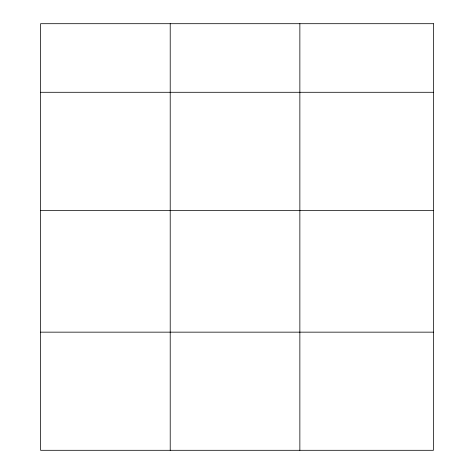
<?xml version="1.0" encoding="UTF-8"?>
<svg xmlns="http://www.w3.org/2000/svg" width="474" height="474" viewBox="0 0 474 474"><rect width="100%" height="100%" fill="white"/><g stroke="black" fill="none" stroke-linecap="round" stroke-linejoin="round"><path stroke-width="0.71" d="M40.574 92.288L433.426 92.288M40.574 210.432L433.426 210.432M40.574 332.156L433.426 332.156M299.858 23.7L299.858 450.3M170.213 23.7L170.213 450.3M433.426 23.7L40.574 23.7L40.574 450.3L433.426 450.3L433.426 23.7"/></g></svg>
